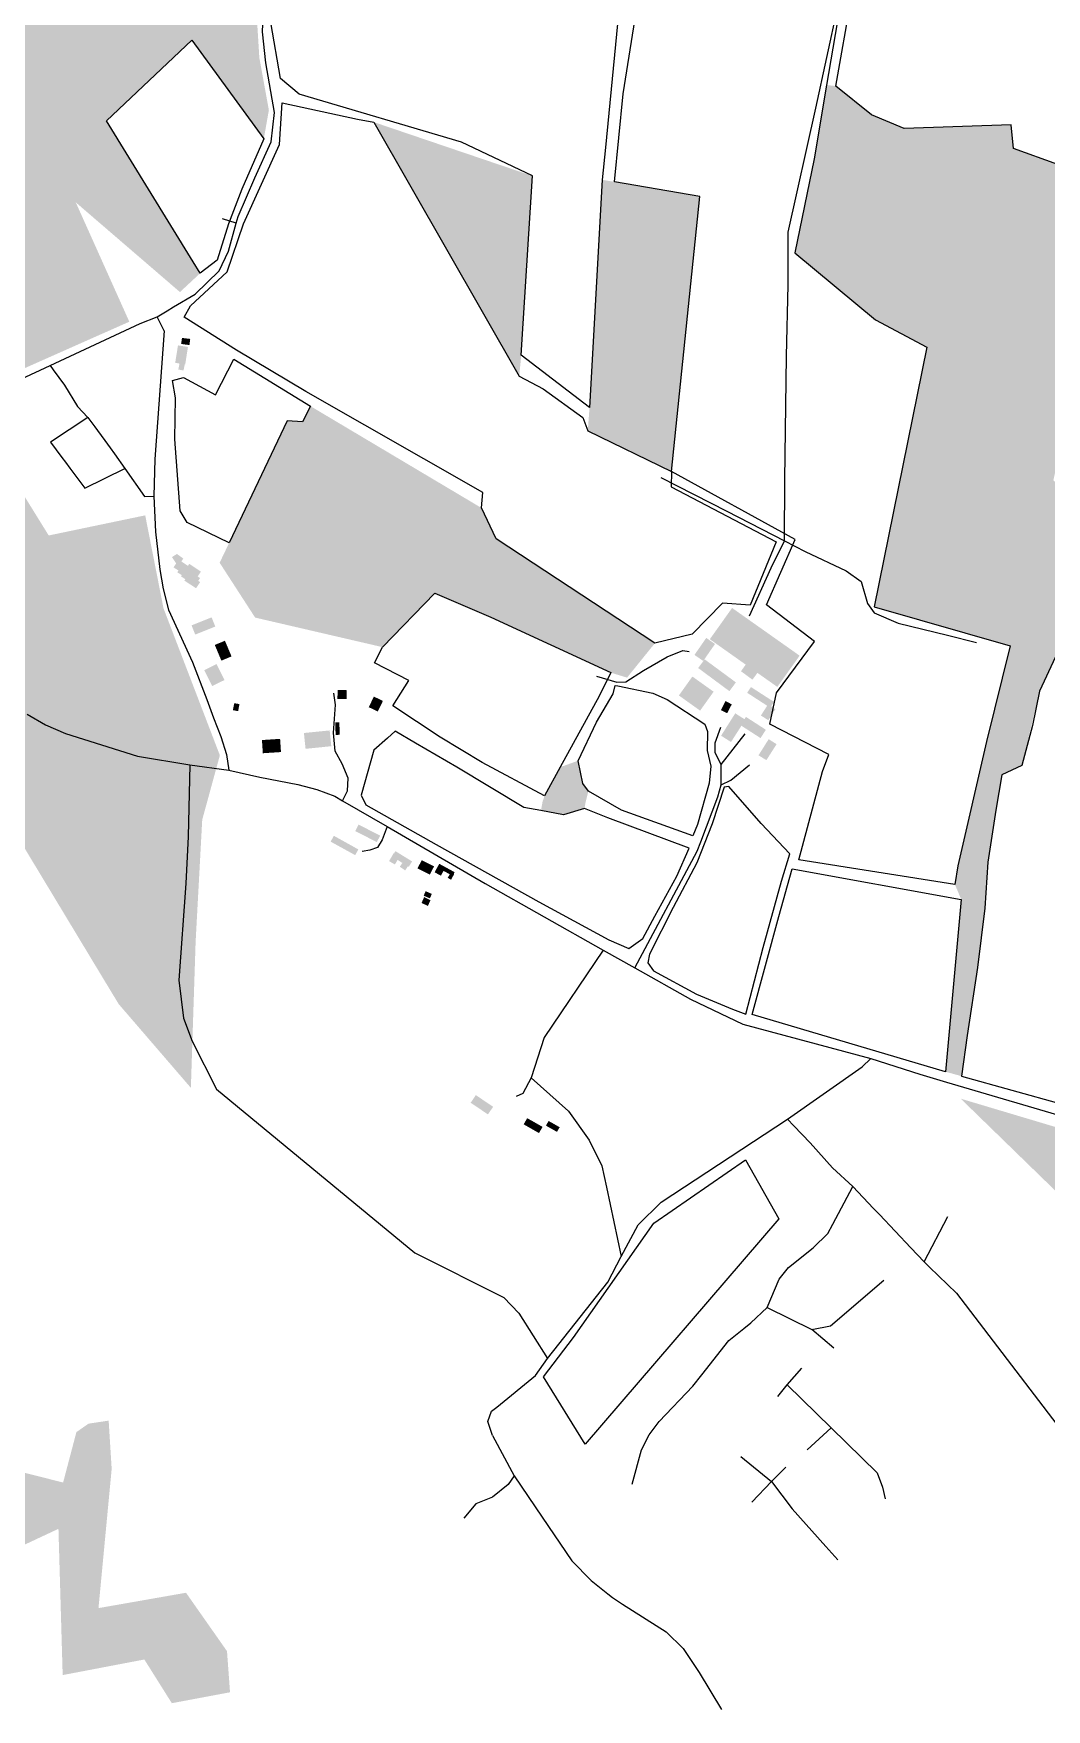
# Model space of a CAD drawing. Header units: metres. Extents: x 495281 to 499623, y 145717 to 148348.
# Drawn here: x 496251 to 497187, y 145734 to 147283 of the extents above; entities that cross this region are included whole.
import ezdxf

# ---------------------------------------------------------------- set-up
doc = ezdxf.new("R2010")
doc.units = ezdxf.units.M
for name, color, linetype, lineweight, true_color in [('Buildings', 252, 'Continuous', 25, 0xa0a0a4), ('Fields', 85, 'Continuous', 25, 0x476d46), ('Woodland', 94, 'Continuous', 25, 0x008000)]:
    doc.layers.add(name, color=color, linetype=linetype, lineweight=lineweight, true_color=true_color)
doc.layers.add('Roads', color=54, linetype='Continuous', true_color=0x808000)

msp = doc.modelspace()

# ---------------------------------------------------------------- hatches: boundary and pattern name
at = {"layer": 'Buildings'}
for points in [[(496390.8, 146977.1), (496389.6, 146971.4), (496384.8, 146972.3), (496385.9, 146977.8), (496381.9, 146978.5), (496384.5, 146994.6), (496393.7, 146993.2), (496391.2, 146977)], [(496388.2, 147001.5), (496395.8, 147000.6), (496395.1, 146994.9), (496387.4, 146995.9)], [(496389.4, 146797.6), (496387.6, 146794.9), (496393.7, 146790.8), (496394.9, 146792.7), (496405.7, 146785.5), (496402.7, 146781), (496404.9, 146779.6), (496403.2, 146777), (496405, 146775.8), (496401.2, 146770.1), (496390.4, 146777.2), (496391.3, 146778.5), (496387.3, 146781.1), (496388, 146782.2), (496383.8, 146784.9), (496384.9, 146786.5), (496380.4, 146789.4), (496382.8, 146793.1), (496378.9, 146798.9), (496383.5, 146801.8)], [(496419, 146734.7), (496400.4, 146727.3), (496397, 146735.8), (496415.6, 146743.2)], [(496920.1, 146691.9), (496915.5, 146685.6), (496904.9, 146693.4), (496909.3, 146699.5), (496876.1, 146723), (496896.7, 146751.9), (496959.1, 146707.8), (496938.5, 146678.9)], [(496880.9, 146718.6), (496870, 146702.9), (496861.9, 146708.5), (496872.8, 146724.2)], [(496418.5, 146717.7), (496427.9, 146721.6), (496434, 146707.1), (496424.6, 146703.2)], [(496408.8, 146694.3), (496420.2, 146700), (496427.5, 146685.3), (496416.1, 146679.7)], [(496865.3, 146696.4), (496871.3, 146704.4), (496900.2, 146683.1), (496894.2, 146675)], [(496860, 146688.5), (496879.6, 146674.5), (496867.1, 146657), (496847.5, 146671)], [(496932.7, 146660.9), (496936.7, 146658.3), (496930.2, 146648.1), (496923.3, 146652.5), (496929.1, 146661.5), (496910.6, 146673.5), (496914.1, 146678.8), (496935.4, 146665.1)], [(496436.5, 146663.9), (496441.3, 146663), (496440.1, 146656.5), (496435.2, 146657.4)], [(496531.9, 146667.8), (496532, 146676.1), (496540.4, 146675.9), (496540.3, 146667.6)], [(496565.6, 146670), (496573.9, 146665.9), (496569.2, 146656.2), (496560.8, 146660.2)], [(496896.4, 146662.8), (496892.1, 146654.6), (496886.4, 146657.5), (496890.6, 146665.8)], [(496533.6, 146646.3), (496534.1, 146634.7), (496530.2, 146634.5), (496529.8, 146646.2)], [(496905.3, 146643), (496895.7, 146628), (496886.5, 146633.8), (496899.6, 146654.5), (496908.1, 146649.1), (496909.5, 146651.2), (496927.9, 146639.3), (496923, 146631.6)], [(496462.9, 146617.6), (496462.1, 146629.8), (496478.9, 146630.9), (496479.7, 146618.7)], [(496502.4, 146621.7), (496500.9, 146636.3), (496524.7, 146638.7), (496526.2, 146624.1)], [(496930.5, 146630.6), (496937.8, 146626), (496928.4, 146611.2), (496921.1, 146615.7)], [(496525.6, 146535.9), (496528.6, 146541.3), (496551.2, 146528.7), (496548.3, 146523.4)], [(496548.4, 146545.6), (496551.4, 146551.6), (496571.4, 146541.5), (496568.3, 146535.5)], [(496587.5, 146519), (496585, 146514.8), (496579.6, 146517.9), (496584, 146525.4), (496584.3, 146525.2), (496585.5, 146527.1), (496600.9, 146517.6), (496597.8, 146512.6), (496597, 146513.1), (496594.5, 146509.3), (496589.5, 146512.7), (496591.9, 146516.2)], [(496609.8, 146518.8), (496621.2, 146513), (496617.3, 146505.4), (496605.9, 146511.2)], [(496626, 146515.4), (496640.1, 146507.7), (496639.4, 146506.3), (496639.8, 146506), (496636.9, 146500.7), (496633.8, 146502.4), (496635.7, 146505.7), (496630, 146508.9), (496627.5, 146504.4), (496621.7, 146507.6)], [(496612, 146484.6), (496617.9, 146481.8), (496615.5, 146476.5), (496609.6, 146479.2)], [(496613.4, 146490.1), (496619.1, 146487.6), (496617.4, 146483.5), (496611.6, 146485.9)], [(496659.8, 146301.6), (496675.8, 146290.8), (496671, 146283.8), (496655, 146294.5)], [(496707.3, 146280.3), (496721.5, 146272.2), (496718.2, 146266.5), (496704, 146274.6)], [(496727.1, 146277.7), (496737.3, 146271.9), (496734.8, 146267.6), (496724.6, 146273.4)]]:
    msp.add_hatch(color=256, dxfattribs=at).paths.add_polyline_path(points)
at = {"layer": 'Woodland'}
for points in [[(495830.7, 147291.9), (495839.2, 147303.1), (495886.2, 147352.3), (495914.9, 147358.1), (495941, 147311.9), (495995, 147311.9), (496039.1, 147294.5), (496081.6, 147311.1), (496000.3, 147386.7), (496041.4, 147413.6), (496035, 147476.1), (496135.3, 147459.4), (496167.4, 147484.1), (496200.5, 147492.8), (496262.8, 147480.6), (496275.8, 147497), (496585.2, 147444.2), (496473.9, 147382.5), (496456.7, 147308.6), (496459.7, 147260.4), (496468.5, 147212.1), (496463.8, 147185.5), (496397.2, 147276.6), (496318.5, 147202.3), (496398.4, 147071.9), (496405.1, 147061.4), (496386.3, 147043.9), (496290, 147126.8), (496339.5, 147016.5), (496168.8, 146940.7), (496102.2, 147028.8), (495975.6, 147071), (495964.1, 147163.7), (495951.8, 147162.4)], [(496992.6, 147234.3), (496988.4, 147234.8), (496984.1, 147235.1), (496973.2, 147169.1), (496972.7, 147167), (496954.7, 147080.1), (497029.3, 147018.3), (497076.8, 146993), (497028.1, 146752.9), (497153.6, 146716.8), (497195.7, 146706.8), (497302.1, 146641.1), (497322, 146644.8), (497324.6, 146671.5), (497324.6, 146732.8), (497193.7, 146870.1), (497220.8, 146990.8), (497203.8, 147060.9), (497211.5, 147107.5), (497197.7, 147161.9), (497156.9, 147176.5), (497154.5, 147198.5), (497055.7, 147195.1), (497025.4, 147207.8)], [(496565.5, 147201), (496699.9, 146966.1), (496700.8, 146975.3), (496701.8, 146985.7), (496712.2, 147151.2)], [(496776.5, 147147.7), (496782.4, 147146.7), (496788.1, 147145.7), (496866.8, 147132.1), (496840.8, 146878.1), (496763.3, 146915.5), (496764.4, 146930.3), (496764.9, 146937.3)], [(496423, 146793.7), (496431.8, 146812.1), (496485.5, 146925), (496499.6, 146923.8), (496507, 146938.4), (496665.1, 146844.3), (496678.7, 146815.7), (496825.4, 146719.4), (496799.6, 146687.5), (496784.5, 146692.1), (496673.6, 146743.4), (496621.8, 146765.6), (496573.5, 146715.7), (496455.8, 146743)], [(496074.4, 146900.1), (495986, 146873.2), (495971.8, 146844.2), (495934.4, 146848.9), (495878.9, 146857.4), (495859.4, 146836.1), (495943.1, 146802.2), (496029, 146765.5), (496120.8, 146707.3), (496201.2, 146595.1), (496214.9, 146575.9), (496315.9, 146408.5), (496329.7, 146385.7), (496396.4, 146308.3), (496400.8, 146443.5), (496406.9, 146556.1), (496423.2, 146615.7), (496371.1, 146751.6), (496354.2, 146837.5), (496265, 146818.9), (496242.7, 146854.9), (496214.3, 146852), (496220.9, 146818.8), (496181.4, 146821.3), (496145.5, 146848.1), (496099.6, 146822.6), (496051.1, 146833.8)], [(497153.6, 146716.8), (497195.7, 146706.8), (497180.9, 146675.1), (497164.6, 146606.3), (497146.1, 146597.5), (497140.4, 146565), (497133.2, 146517), (497130.4, 146474.5), (497123.4, 146419.7), (497113.9, 146356.7), (497108.7, 146319.1), (497094, 146323.2), (497108.5, 146482.3), (497106.1, 146488.2), (497102.7, 146496.2), (497105.3, 146513.4), (497131.7, 146628.5)], [(496721.6, 146573.3), (496723.4, 146578.2), (496737.8, 146604.7), (496754.3, 146610.7), (496758.6, 146589.6), (496763.9, 146582.7), (496761.3, 146572.5), (496760.2, 146566.5), (496740.7, 146560.8), (496720, 146564.6)], [(495335.5, 146513.5), (495281.2, 146457), (495525.8, 146302.7), (495632.5, 145954.9), (495670.1, 145827.7), (495635.1, 145737.6), (495758.6, 145760.6), (495827.5, 145823.4), (496115.4, 145863.5), (496205.7, 145868.7), (496274, 145900.7), (496277.9, 145765.5), (496353.4, 145779.9), (496378.8, 145739.5), (496432.6, 145749.6), (496429.8, 145787.6), (496391.9, 145841.6), (496311, 145827.4), (496323.2, 145956.1), (496320.4, 146000.7), (496301.8, 145997.9), (496290.6, 145990.1), (496278.3, 145943.5), (496227.9, 145956.2), (496168.2, 145955.9), (496161.6, 145955.7), (496098.9, 145953.6), (496079.5, 145960.6), (496070.5, 145963.9), (495967.9, 145947.4), (495802.5, 145912.4), (495736.9, 145887.7), (495725.2, 145902), (495724.7, 145903.7), (495705.3, 146051.6), (495635.5, 146219), (495629.2, 146276), (495671.6, 146310.1), (495686.6, 146349.9), (495590.2, 146393.5), (495511.9, 146444.2), (495409.7, 146507.8)], [(497108, 146298.3), (497322.9, 146234.1), (497285.8, 146154.2), (497225.1, 146184.4)]]:
    msp.add_hatch(color=256, dxfattribs=at).paths.add_polyline_path(points)

# ---------------------------------------------------------------- linework, layer by layer
at = {"layer": 'Fields'}
for p, q in [((497006.2, 147365), (496984.1, 147235.1)), ((496992.6, 147234.3), (497015.6, 147364.8)), ((496795.9, 147227.2), (496815.3, 147347.8)), ((496791.9, 147304.6), (496779.7, 147177.5)), ((496479.1, 147241.2), (496470.2, 147293)), ((496318.5, 147202.3), (496397.2, 147276.6)), ((496397.2, 147276.6), (496463.8, 147185.5)), ((496496.5, 147226.8), (496479.1, 147241.2)), ((496984.1, 147235.1), (496972.7, 147167)), ((497025.4, 147207.8), (496992.6, 147234.3)), ((496478.2, 147180.4), (496480.8, 147218.9)), ((496480.8, 147218.9), (496550.3, 147203.6)), ((496646.6, 147182.4), (496496.5, 147226.8)), ((496788.1, 147145.7), (496795.9, 147227.2)), ((496550.3, 147203.6), (496565.5, 147201)), ((497055.7, 147195.1), (497025.4, 147207.8)), ((496398.4, 147071.9), (496318.5, 147202.3)), ((496565.5, 147201), (496699.9, 146966.1)), ((497154.5, 147198.5), (497055.7, 147195.1)), ((497156.9, 147176.5), (497154.5, 147198.5)), ((496463.8, 147185.5), (496443.4, 147138.9)), ((496445, 147107.1), (496478.2, 147180.4)), ((496712.2, 147151.2), (496646.6, 147182.4)), ((496779.7, 147177.5), (496776.5, 147147.7)), ((497197.7, 147161.9), (497156.9, 147176.5)), ((496972.7, 147167), (496954.7, 147080.1)), ((496701.8, 146985.7), (496712.2, 147151.2)), ((496776.5, 147147.7), (496764.9, 146937.3)), ((496866.8, 147132.1), (496788.1, 147145.7)), ((496443.4, 147138.9), (496431.1, 147107)), ((496840.8, 146878.1), (496866.8, 147132.1)), ((496431.1, 147107), (496420.7, 147073.5)), ((496429.8, 147062.5), (496445, 147107.1)), ((496954.7, 147080.1), (497029.3, 147018.3)), ((496405.1, 147061.4), (496398.4, 147071.9)), ((496420.7, 147073.5), (496405.1, 147061.4)), ((496396.1, 147031.3), (496429.8, 147062.5)), ((496390.1, 147020.7), (496396.1, 147031.3)), ((496438.7, 146990.3), (496390.1, 147020.7)), ((497029.3, 147018.3), (497076.8, 146993)), ((496502.8, 146952.1), (496438.7, 146990.3)), ((497076.8, 146993), (497028.1, 146752.9)), ((496419.3, 146948.8), (496436, 146982)), ((496436, 146982), (496507, 146938.4)), ((496764.9, 146937.3), (496701.8, 146985.7)), ((496379.5, 146962.1), (496389.6, 146965)), ((496382.3, 146946.2), (496379.5, 146962.1)), ((496389.6, 146965), (496419.3, 146948.8)), ((496699.9, 146966.1), (496722, 146954.3)), ((496381.7, 146908), (496382.3, 146946.2)), ((496666.3, 146858.7), (496502.8, 146952.1)), ((496722, 146954.3), (496758.8, 146927.9)), ((496485.5, 146925), (496431.8, 146812.1)), ((496499.6, 146923.8), (496485.5, 146925)), ((496507, 146938.4), (496499.6, 146923.8)), ((496758.8, 146927.9), (496763.3, 146915.5)), ((496763.3, 146915.5), (496840.8, 146878.1)), ((496386.5, 146841.8), (496381.7, 146908)), ((496840.8, 146878.1), (496840.4, 146863.9)), ((496955, 146815.3), (496840.8, 146878.1)), ((496840.4, 146863.9), (496937.4, 146813)), ((496665.1, 146844.3), (496666.3, 146858.7)), ((496392.9, 146830.8), (496386.5, 146841.8)), ((496678.7, 146815.7), (496665.1, 146844.3)), ((496431.8, 146812.1), (496392.9, 146830.8)), ((496825.4, 146719.4), (496678.7, 146815.7)), ((496937.4, 146813), (496913.5, 146754.6)), ((496928.6, 146754.8), (496955, 146815.3)), ((496573.5, 146715.7), (496621.8, 146765.6)), ((496621.8, 146765.6), (496673.6, 146743.4)), ((496887.8, 146756.3), (496859.9, 146727.8)), ((496913.5, 146754.6), (496887.8, 146756.3)), ((496972.8, 146721), (496928.6, 146754.8)), ((496673.6, 146743.4), (496784.5, 146692.1)), ((497028.1, 146752.9), (497153.6, 146716.8)), ((496859.9, 146727.8), (496825.4, 146719.4)), ((496566.2, 146701.2), (496573.5, 146715.7)), ((496937.6, 146673.4), (496972.8, 146721)), ((497153.6, 146716.8), (497131.7, 146628.5)), ((496597.8, 146684.7), (496566.2, 146701.2)), ((496784.5, 146692.1), (496773.9, 146670.4)), ((497195.7, 146706.8), (497180.9, 146675.1)), ((496583.1, 146661.3), (496597.8, 146684.7)), ((496786.8, 146672.5), (496788.7, 146680.3)), ((496788.7, 146680.3), (496791.2, 146679.8)), ((496791.2, 146679.8), (496823.5, 146673.1)), ((496626.7, 146632.6), (496583.1, 146661.3)), ((496773.9, 146670.4), (496737.8, 146604.7)), ((496771.3, 146646.2), (496786.8, 146672.5)), ((496823.5, 146673.1), (496836.8, 146667.3)), ((496836.8, 146667.3), (496871.4, 146644.5)), ((496931.5, 146644.4), (496937.6, 146673.4)), ((497180.9, 146675.1), (497174.5, 146643.1)), ((496754.3, 146610.7), (496771.3, 146646.2)), ((496578.2, 146631.4), (496565.6, 146620.4)), ((496585.1, 146638), (496578.2, 146631.4)), ((496604.1, 146626.9), (496585.1, 146638)), ((496665.7, 146609.1), (496626.7, 146632.6)), ((496871.4, 146644.5), (496873.8, 146637.8)), ((496873.8, 146637.8), (496873.6, 146620.1)), ((496986.1, 146616.4), (496931.5, 146644.4)), ((497174.5, 146643.1), (497164.6, 146606.3)), ((496565.6, 146620.4), (496553.7, 146578.9)), ((496642.3, 146604.6), (496604.1, 146626.9)), ((496873.6, 146620.1), (496876.9, 146605.7)), ((496980.2, 146600.7), (496986.1, 146616.4)), ((497131.7, 146628.5), (497105.3, 146513.4)), ((496704.2, 146567.5), (496642.3, 146604.6)), ((496723.4, 146578.2), (496665.7, 146609.1)), ((496737.8, 146604.7), (496723.4, 146578.2)), ((496758.6, 146589.6), (496754.3, 146610.7)), ((496876.9, 146605.7), (496875.6, 146589.8)), ((496958.3, 146519), (496980.2, 146600.7)), ((497164.6, 146606.3), (497146.1, 146597.5)), ((496763.9, 146582.7), (496758.6, 146589.6)), ((496875.6, 146589.8), (496864.8, 146551.7)), ((496889.4, 146586.2), (496878.3, 146552.4)), ((496893.8, 146586.8), (496889.4, 146586.2)), ((496923.5, 146552.6), (496893.8, 146586.8)), ((497146.1, 146597.5), (497140.4, 146565)), ((496553.7, 146578.9), (496558, 146570)), ((496558, 146570), (496623.1, 146533.2)), ((496794.4, 146564.9), (496763.9, 146582.7)), ((496720, 146564.6), (496704.2, 146567.5)), ((496740.7, 146560.8), (496720, 146564.6)), ((496760.2, 146566.5), (496740.7, 146560.8)), ((496781.7, 146557.8), (496760.2, 146566.5)), ((496856.9, 146529.9), (496781.7, 146557.8)), ((496860.3, 146541.4), (496794.4, 146564.9)), ((496950.2, 146524.5), (496923.5, 146552.6)), ((497140.4, 146565), (497133.2, 146517)), ((496864.8, 146551.7), (496860.3, 146541.4)), ((496878.3, 146552.4), (496864.1, 146516.2)), ((496623.1, 146533.2), (496717.9, 146480.4)), ((496845.7, 146504), (496856.9, 146529.9)), ((496942.2, 146499.3), (496950.2, 146524.5)), ((496864.1, 146516.2), (496842.3, 146474.9)), ((496939.8, 146466.8), (496952.3, 146510.7)), ((496952.3, 146510.7), (497108.5, 146482.3)), ((497102.7, 146496.2), (496958.3, 146519)), ((497105.3, 146513.4), (497102.7, 146496.2)), ((497133.2, 146517), (497130.4, 146474.5)), ((496825.3, 146466.9), (496845.7, 146504)), ((496925.4, 146437.9), (496942.2, 146499.3)), ((496717.9, 146480.4), (496782.7, 146445.1)), ((497108.5, 146482.3), (497094, 146323.2)), ((496814.3, 146446.3), (496825.3, 146466.9)), ((496842.3, 146474.9), (496820.2, 146432)), ((496915.1, 146376.2), (496939.8, 146466.8)), ((497130.4, 146474.5), (497123.4, 146419.7)), ((496782.7, 146445.1), (496801.3, 146437.2)), ((496801.3, 146437.2), (496814.3, 146446.3)), ((496820.2, 146432), (496818.7, 146424)), ((496909.3, 146376.4), (496925.4, 146437.9)), ((496818.7, 146424), (496823.9, 146416.6)), ((496823.9, 146416.6), (496863.9, 146394.8)), ((497123.4, 146419.7), (497113.9, 146356.7)), ((496863.9, 146394.8), (496897.1, 146380.9)), ((496897.1, 146380.9), (496909.3, 146376.4)), ((497094, 146323.2), (496915.1, 146376.2)), ((497113.9, 146356.7), (497108.7, 146319.1)), ((497108.7, 146319.1), (497201.9, 146293.3)), ((496824.2, 146183.1), (496909.1, 146241.9)), ((496909.1, 146241.9), (496939.9, 146187.1)), ((496750, 146077.4), (496824.2, 146183.1)), ((496939.9, 146187.1), (496761, 145978.9)), ((496722.4, 146041.1), (496750, 146077.4)), ((496761, 145978.9), (496722.4, 146041.1))]:
    msp.add_line(p, q, dxfattribs=at)
at = {"layer": 'Roads'}
for points in [[(496380.4, 147030.1), (496400.3, 147042.1), (496422.4, 147063.4), (496431.3, 147081.7), (496438.4, 147107.5), (496440.1, 147113.8), (496455.4, 147149.5), (496470.6, 147182.8), (496473.8, 147209.8), (496465.7, 147255.7), (496462.6, 147284.4), (496463.8, 147312.1), (496469.7, 147347.2), (496477, 147368), (496488.3, 147383.1), (496500.7, 147393.1), (496514, 147400.1), (496535.2, 147409), (496558.4, 147420.3), (496580.2, 147434.4), (496600.8, 147452.7), (496619.6, 147487.3), (496629.7, 147511.9), (496631.6, 147517)], [(496912.7, 146744.7), (496932.8, 146788.9), (496945.1, 146813.9), (496945.4, 146870.4), (496947.1, 146984.5), (496948.6, 147050.7), (496948.5, 147099.2), (496974, 147214), (496994.3, 147307.5), (497003.5, 147374.7)], [(496438.4, 147107.5), (496425.5, 147111.7)], [(496193.8, 146942.4), (496266.2, 146976.1), (496349.5, 147014.8), (496365.1, 147021.1), (496374.5, 147026.5)], [(496371.7, 147008), (496365.1, 147021.1)], [(496374.5, 147026.5), (496380.4, 147030.1)], [(496371.7, 147008), (496363.1, 146889.4), (496362.3, 146855.2), (496363.6, 146822.4), (496367.8, 146787.5), (496370.7, 146769.7), (496375.7, 146750.3), (496398, 146701.9), (496411, 146667.4), (496417.3, 146650.3), (496424, 146633), (496429.2, 146616.5), (496431.4, 146601.9)], [(496266.2, 146976.1), (496269.2, 146972), (496279.5, 146957.7), (496291.6, 146938), (496301.1, 146927.8), (496307.6, 146919.3), (496310.2, 146915.8), (496316.8, 146906.7), (496321.7, 146900), (496325.8, 146894.5), (496335.4, 146880.9), (496353.5, 146854.8), (496362.3, 146855.2)], [(496301.1, 146927.8), (496266.7, 146905.1), (496277.1, 146891.1), (496280.4, 146886.7), (496284.5, 146881.1), (496298.3, 146862.5), (496335.4, 146880.9)], [(496830.7, 146872.5), (496891.9, 146841.4), (496945.1, 146813.9), (496964.3, 146804), (497002, 146786.1), (497016.1, 146776.4), (497022, 146755.9), (497027.9, 146747.3), (497050.2, 146737.8), (497095.7, 146726.8), (497122.5, 146720.1)], [(496771.2, 146689), (496790.1, 146683.4), (496798.6, 146683.5), (496814.8, 146694.2), (496836.8, 146706.6), (496851, 146712.6), (496857, 146711.7)], [(496536.7, 146573.7), (496541.2, 146582.8), (496541.9, 146594.5), (496536.1, 146607.9), (496529.7, 146619.4), (496528.1, 146636.6), (496529.5, 146653.7), (496530.1, 146662.4), (496528.7, 146673.2)], [(496245.2, 146653.8), (496262, 146643.8), (496280.4, 146636), (496347.2, 146614.8), (496395.4, 146606.8)], [(496867.9, 146535.6), (496883.5, 146577.2), (496886.6, 146588.4), (496886.5, 146607.1), (496908.8, 146635.6)], [(496886.5, 146607.1), (496881, 146618), (496881.1, 146627.3), (496886.2, 146641.7)], [(496395.4, 146606.8), (496393.8, 146540.7), (496391.8, 146497.1), (496385.3, 146407.8), (496389.7, 146372.6), (496397.5, 146351.6), (496420, 146307.1), (496603.4, 146155.7), (496685.7, 146114.5), (496699.5, 146099.9), (496726.2, 146058.2)], [(496395.4, 146606.8), (496431.4, 146601.9), (496460.2, 146595.5), (496495.4, 146588.8), (496512.7, 146584), (496529.4, 146578), (496536.7, 146573.7), (496577.8, 146549.9), (496668.5, 146497.3)], [(496886.6, 146588.4), (496895.6, 146592.8), (496912.9, 146607)], [(496577.8, 146549.9), (496573.2, 146537.7), (496568.9, 146530.5), (496561.9, 146527.9), (496554.6, 146526.8)], [(496806.8, 146419.2), (496864.3, 146527)], [(496864.3, 146527), (496867.9, 146535.6)], [(496668.5, 146497.3), (496777.6, 146435.6), (496806.8, 146419.2), (496858.1, 146390.3), (496906.7, 146367.2), (497024.9, 146335.5)], [(496777.6, 146435.6), (496723, 146355), (496710.9, 146317.7), (496703.1, 146303), (496697, 146300.4)], [(496947.9, 146279.3), (497016.9, 146327.6), (497024.9, 146335.5)], [(497024.9, 146335.5), (497070.1, 146321.1), (497094.9, 146313.5), (497462.8, 146205.4), (497544.6, 146179), (497715.9, 146129), (497973.8, 146080.3)], [(496710.9, 146317.7), (496745.5, 146286.8), (496764.6, 146259.8), (496776.4, 146236.1), (496780.7, 146216.5), (496794.3, 146152.4)], [(496675.1, 145986.9), (496670.8, 145999.8), (496674.2, 146009.5), (496679.1, 146013.3), (496715.1, 146042.3), (496726.2, 146058.2), (496781.8, 146128.7), (496794.3, 146152.4), (496809.8, 146181.7), (496831.2, 146202.7), (496947.9, 146279.3)], [(496947.9, 146279.3), (496953.9, 146273.1), (496969, 146257.5), (496989.5, 146234.5), (497008.2, 146217.1), (497027.4, 146196.8), (497032.8, 146191.1), (497061.8, 146160.5)], [(496804.4, 145941.9), (496812.9, 145973.8), (496819.9, 145987.5), (496829.4, 145999.8), (496860.3, 146032.5), (496868.8, 146043.1), (496893.7, 146074.8), (496907.6, 146085.8), (496914.1, 146091), (496929.1, 146105.4), (496940.1, 146131.5), (496948.8, 146142.1), (496971.5, 146160.4), (496985.1, 146173.6), (496989.8, 146182.4), (497008.2, 146217.1)], [(497074.2, 146147.5), (497096, 146189.4)], [(497061.8, 146160.5), (497074.2, 146147.5), (497079.3, 146142.6), (497104.1, 146118.6), (497230.8, 145952.7), (497254.4, 145924.4), (497293.9, 145878.5), (497338.2, 145821.5), (497368.3, 145785.8)], [(496929.1, 146105.4), (496970.3, 146085), (496987.7, 146088.2), (497036.9, 146130.4)], [(496990.6, 146067.6), (496970.3, 146085)], [(496939, 146023.1), (496947.5, 146033.7), (496961.3, 146049.1)], [(496947.5, 146033.7), (496988.2, 145994.1), (497030.9, 145952.5), (497035.8, 145939.3), (497038.2, 145928.3)], [(496675.1, 145986.9), (496695.1, 145949.8), (496721, 145911.5), (496748.6, 145871), (496766.5, 145852.9), (496781.9, 145840.5), (496786, 145837.2), (496795.4, 145831.2), (496835.6, 145805.6), (496851.5, 145790), (496866.3, 145767.8), (496886.9, 145733.7)], [(496988.2, 145994.1), (496966.2, 145973.6)], [(496904.8, 145967.6), (496933.1, 145944.4), (496952.3, 145919.2), (496983.3, 145884.5), (496994.4, 145872)], [(496695.1, 145949.8), (496689.7, 145941.7), (496675.1, 145929.9), (496659.8, 145923.9), (496648.7, 145910.6)], [(496914.9, 145925.3), (496933.1, 145944.4), (496946.4, 145957.6)]]:
    msp.add_lwpolyline(points, dxfattribs=at)

doc.saveas('drawing.dxf')
